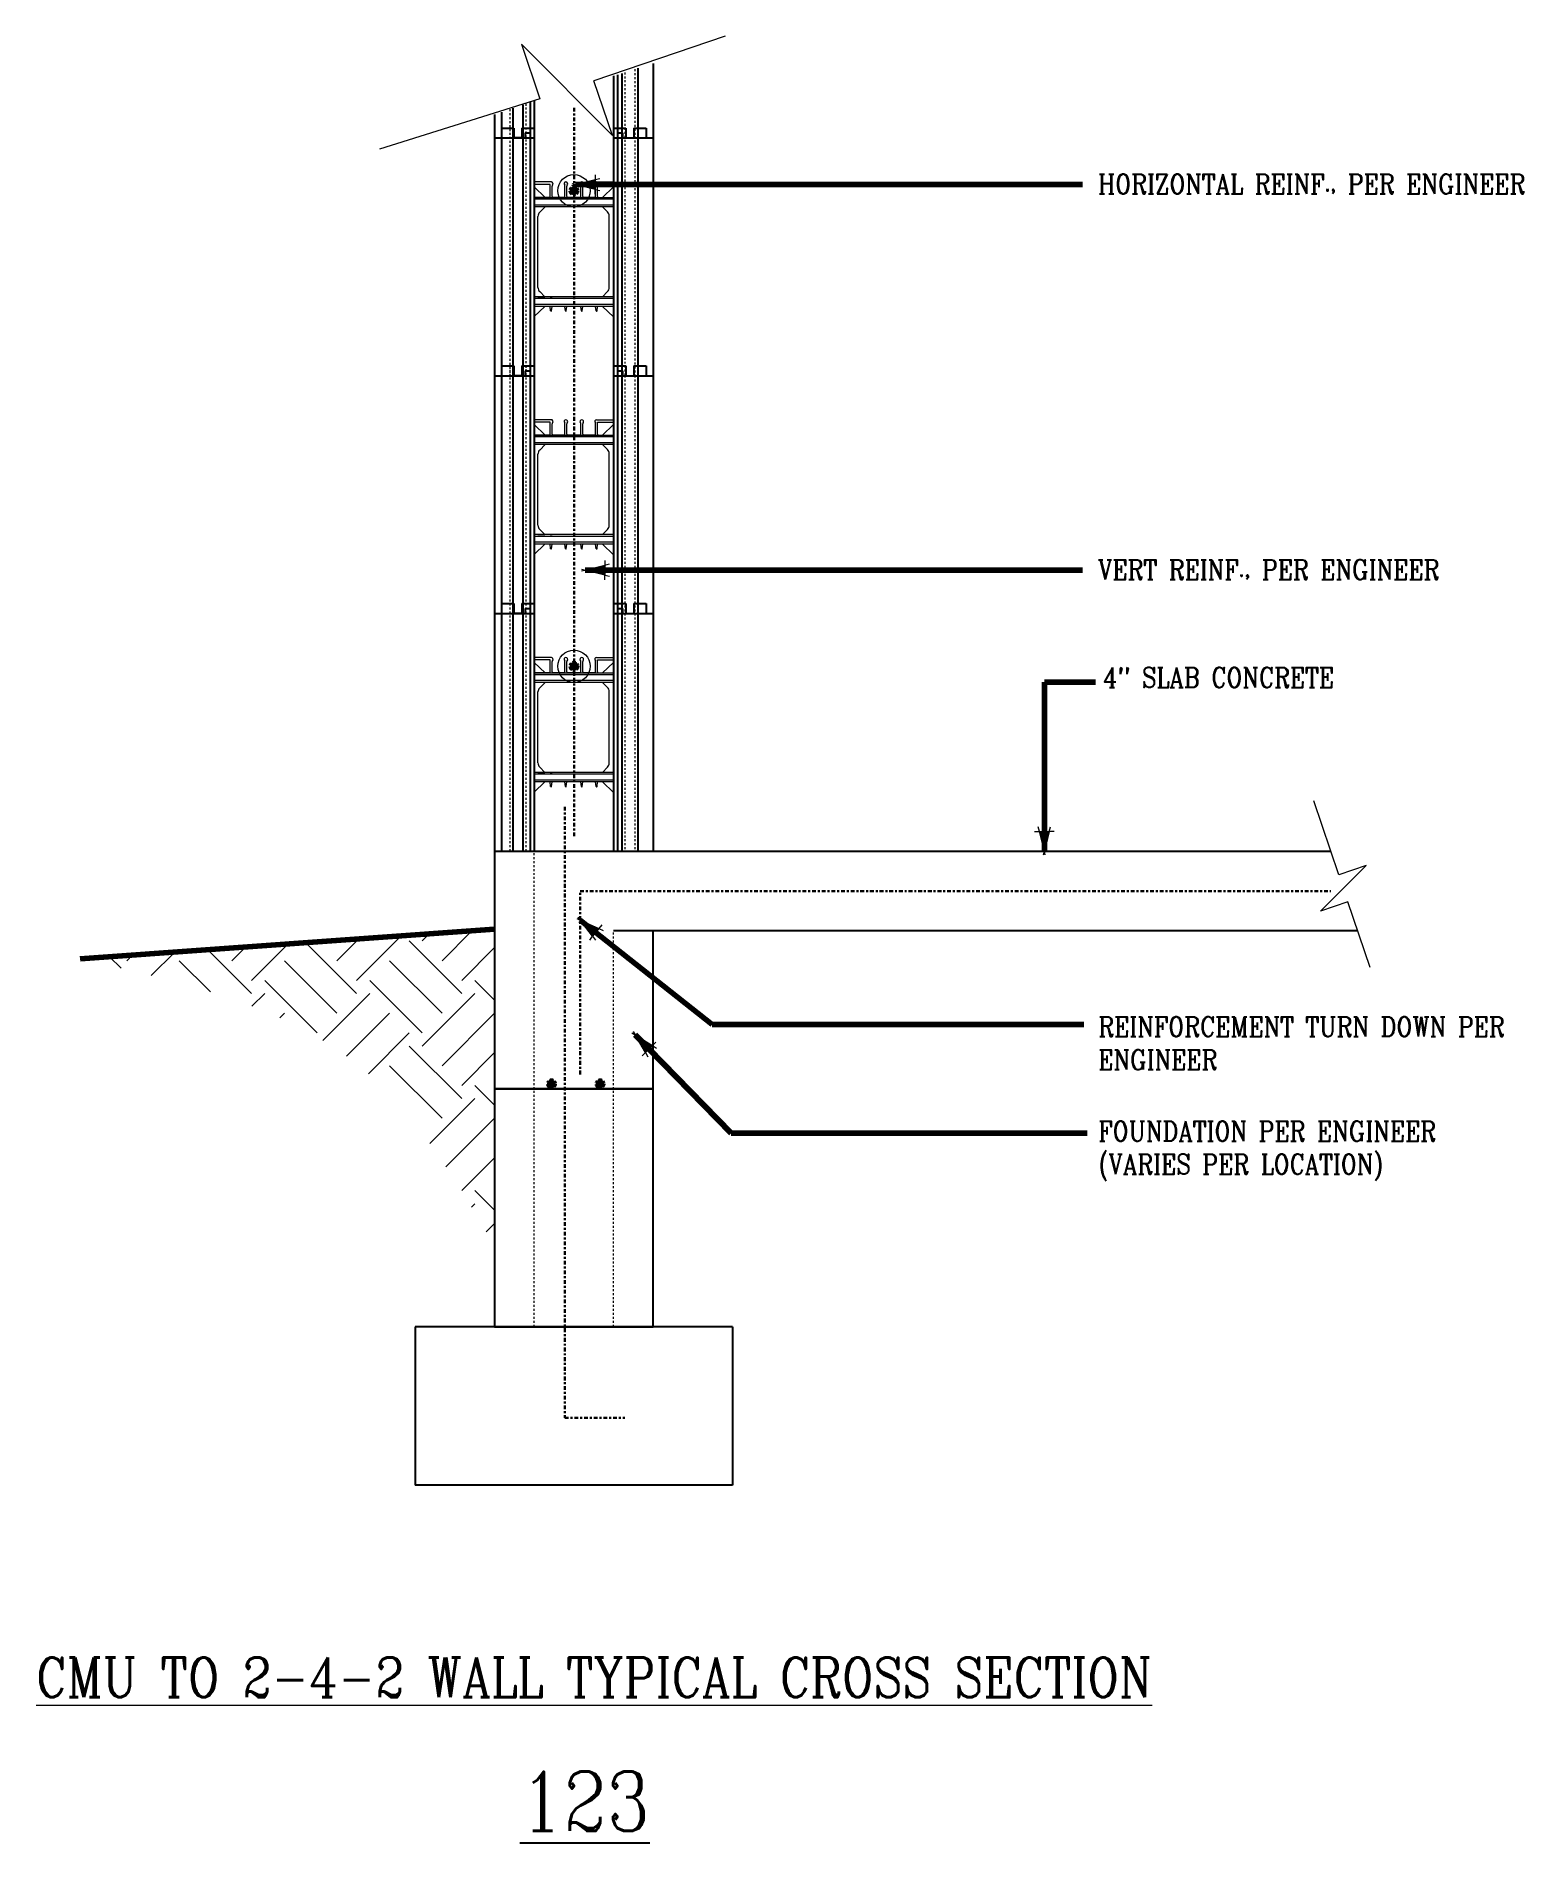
# Model space of a CAD drawing. Header units: inches. Extents: x -70.1 to 4.9, y 148.9 to 240.1.
import ezdxf

# ---------------------------------------------------------------- set-up
doc = ezdxf.new("R2010")
doc.units = ezdxf.units.IN
doc.header["$MEASUREMENT"] = 0
for name, pattern in [('CENTER', [2, 1.25, -0.25, 0.25, -0.25]), ('DASHED2', [0.375, 0.25, -0.125]), ('HIDDEN', [0.375, 0.25, -0.125])]:
    doc.linetypes.add(name, pattern=pattern)
doc.layers.get('Defpoints').update_dxf_attribs({"color": 252})
for name, color, linetype, lineweight in [('A2 Hatch', 8, 'Continuous', 9), ('DETAILS', 7, 'Continuous', 13), ('DIM', 3, 'Continuous', 13), ('GRADE', 5, 'Continuous', 100), ('REBAR', 2, 'CENTER', 30)]:
    doc.layers.add(name, color=color, linetype=linetype, lineweight=lineweight)
doc.styles.add('ARCTEXT', font='arctext.shx', dxfattribs={"width": 0.85})
doc.styles.add('RomanC', font='romanc.shx', dxfattribs={"width": 0.85, "height": 5})
doc.dimstyles.new('ARCTEXT1-4', dxfattribs={"dimtxt": 4, "dimasz": 2, "dimexe": 2, "dimexo": 2, "dimgap": 2, "dimtad": 1, "dimdec": 4, "dimzin": 3, "dimdsep": 46, "dimlunit": 4, "dimtxsty": 'ARCTEXT', "dimblk": 'ARCHTICK', "dimcen": 2, "dimaunit": 1, "dimadec": 0, "dimazin": 0, "dimtfac": 1, "dimtdec": 4, "dimtmove": 2, "dimatfit": 3, "dimldrblk": 'arrow', "dimfxl": 0, "dimtolj": 1, "dimtzin": 0, "dimarcsym": 0})

# ---------------------------------------------------------------- blocks, each defined once
blk = doc.blocks.new('_ArchTick')
at = {"color": 0, "linetype": 'ByBlock', "const_width": 0.15}
blk.add_lwpolyline([(-0.5, -0.5), (0.5, 0.5)], dxfattribs=at)
blk = doc.blocks.new('arrow')
at = {"layer": 'DIM'}
blk.add_hatch(color=253, dxfattribs=at).paths.add_polyline_path([(-2, 0.5), (-2, -0.5), (0, 0)])
at = {"layer": 'DIM', "lineweight": 9}
for points in [[(-2, 0.98), (-2, 0.5), (-2.47, 0.62)], [(0.37, 0.09), (0, 0)], [(0.37, -0.09), (0, 0)], [(-2, -0.98), (-2, -0.5), (-2.47, -0.62)]]:
    blk.add_lwpolyline(points, dxfattribs=at)
at = {"layer": 'DIM', "lineweight": 15}
blk.add_lwpolyline([(0, 0), (-2, -0.5), (-2, 0.5), (0, 0)], dxfattribs=at)

msp = doc.modelspace()

# ---------------------------------------------------------------- hatches: boundary and pattern name
at = {"layer": 'A2 Hatch', "ltscale": 0.15}
h = msp.add_hatch(dxfattribs=at)
h.set_pattern_fill('EARTH', color=256, scale=15, angle=45, style=0)
h.set_pattern_definition([(45, (-8640.0245, 3141.046), (4e-16, 5.3033009), [3.75, -3.75]), (45, (-8641.019, 3142.0405), (4e-16, 5.3033009), [3.75, -3.75]), (45, (-8642.0132, 3143.035), (4e-16, 5.3033009), [3.75, -3.75]), (135, (-8642.0132, 3143.6978), (-5.3033009, 4e-16), [3.75, -3.75]), (135, (-8641.019, 3144.692), (-5.3033009, 4e-16), [3.75, -3.75]), (135, (-8640.0245, 3145.6865), (-5.3033009, 4e-16), [3.75, -3.75])])
edge = h.paths.add_edge_path()
edge.add_line((-47.016, 194.991), (-67.926, 193.503))
edge.add_spline(control_points=[(-67.926, 193.503), (-62.72, 192.32), (-53.643, 190.259), (-48.997, 182.359), (-47.016, 178.991)], knot_values=[0, 0, 0, 0, 15.18061, 26.4642, 26.4642, 26.4642, 26.4642], degree=3, periodic=0)
edge.add_line((-47.016, 178.991), (-47.016, 194.991))
at = {"layer": 'REBAR', "ltscale": 0.15}
h = msp.add_hatch(color=256, dxfattribs=at)
edge = h.paths.add_edge_path()
edge.add_arc((-43.011, 232.267), 0.224, 0, 360)
h = msp.add_hatch(color=256, dxfattribs=at)
edge = h.paths.add_edge_path()
edge.add_arc((-43.011, 208.267), 0.224, 0, 360)
h = msp.add_hatch(color=256, dxfattribs=at)
edge = h.paths.add_edge_path()
edge.add_arc((-44.146, 187.193), 0.224, 0, 360)
h = msp.add_hatch(color=256, dxfattribs=at)
edge = h.paths.add_edge_path()
edge.add_arc((-41.692, 187.193), 0.224, 0, 360)

# ---------------------------------------------------------------- linework, layer by layer
at = {"color": 1}
for p, q in [((-41.016, 238.06), (-41.016, 222.933)), ((-40.816, 238.123), (-40.816, 222.933)), ((-40.601, 238.19), (-40.601, 222.933)), ((-39.781, 238.447), (-39.781, 222.933)), ((-39.016, 238.686), (-39.016, 222.933)), ((-46.666, 236.241), (-46.666, 222.933)), ((-46.091, 236.436), (-46.091, 222.933)), ((-45.591, 236.606), (-45.591, 222.933)), ((-45.216, 236.733), (-45.216, 222.933)), ((-45.016, 236.801), (-45.016, 222.933)), ((-47.016, 236.123), (-47.016, 222.933)), ((-46.666, 235.433), (-46.041, 235.433)), ((-46.041, 235.433), (-46.041, 234.933)), ((-45.641, 235.433), (-45.641, 234.933)), ((-45.641, 235.433), (-45.016, 235.433)), ((-41.016, 235.433), (-40.391, 235.433)), ((-40.391, 235.433), (-40.391, 234.933)), ((-39.991, 235.433), (-39.991, 234.933)), ((-39.991, 235.433), (-39.366, 235.433)), ((-39.366, 235.433), (-39.366, 234.933)), ((-47.016, 234.933), (-45.466, 234.933)), ((-47.016, 234.933), (-45.016, 234.933)), ((-45.591, 234.933), (-46.091, 234.933)), ((-45.466, 235.183), (-45.466, 234.933)), ((-45.466, 235.183), (-45.216, 235.183)), ((-45.216, 234.933), (-45.016, 234.933)), ((-41.016, 234.933), (-40.816, 234.933)), ((-41.016, 234.933), (-39.016, 234.933)), ((-40.816, 235.183), (-40.566, 235.183)), ((-40.601, 234.933), (-39.016, 234.933)), ((-40.566, 235.183), (-40.566, 234.933)), ((-46.666, 223.433), (-46.041, 223.433)), ((-46.666, 223.433), (-46.666, 210.933)), ((-46.091, 223.433), (-46.091, 210.933)), ((-46.041, 223.433), (-46.041, 222.933)), ((-45.641, 223.433), (-45.641, 222.933)), ((-45.641, 223.433), (-45.016, 223.433)), ((-45.591, 223.433), (-45.591, 210.933)), ((-45.016, 223.433), (-45.016, 210.933)), ((-41.016, 223.433), (-41.016, 210.933)), ((-41.016, 223.433), (-40.391, 223.433)), ((-40.391, 223.433), (-40.391, 222.933)), ((-39.991, 223.433), (-39.991, 222.933)), ((-39.991, 223.433), (-39.366, 223.433)), ((-39.366, 223.433), (-39.366, 222.933)), ((-47.016, 222.933), (-47.016, 210.933)), ((-47.016, 222.933), (-45.466, 222.933)), ((-47.016, 222.933), (-45.016, 222.933)), ((-45.591, 222.933), (-46.091, 222.933)), ((-45.466, 223.183), (-45.466, 222.933)), ((-45.466, 223.183), (-45.216, 223.183)), ((-45.216, 223.183), (-45.216, 210.933)), ((-45.216, 222.933), (-45.016, 222.933)), ((-41.016, 222.933), (-40.816, 222.933)), ((-41.016, 222.933), (-39.016, 222.933)), ((-40.816, 223.183), (-40.816, 210.933)), ((-40.816, 223.183), (-40.566, 223.183)), ((-40.601, 222.933), (-39.016, 222.933)), ((-40.601, 222.933), (-40.601, 210.933)), ((-40.566, 223.183), (-40.566, 222.933)), ((-39.781, 222.933), (-39.781, 210.933)), ((-39.016, 222.933), (-39.016, 210.933)), ((-47.016, 210.933), (-47.016, 198.933)), ((-47.016, 210.933), (-45.466, 210.933)), ((-47.016, 210.933), (-45.016, 210.933)), ((-46.666, 211.433), (-46.041, 211.433)), ((-46.666, 211.433), (-46.666, 198.933)), ((-46.091, 211.433), (-46.091, 198.933)), ((-45.591, 210.933), (-46.091, 210.933)), ((-46.041, 211.433), (-46.041, 210.933)), ((-45.641, 211.433), (-45.641, 210.933)), ((-45.641, 211.433), (-45.016, 211.433)), ((-45.591, 211.433), (-45.591, 198.933)), ((-45.466, 211.183), (-45.466, 210.933)), ((-45.466, 211.183), (-45.216, 211.183)), ((-45.216, 211.183), (-45.216, 198.933)), ((-45.216, 210.933), (-45.016, 210.933)), ((-45.016, 211.433), (-45.016, 198.933)), ((-41.016, 211.433), (-41.016, 198.933)), ((-41.016, 211.433), (-40.391, 211.433)), ((-41.016, 210.933), (-40.816, 210.933)), ((-41.016, 210.933), (-39.016, 210.933)), ((-40.816, 211.183), (-40.816, 198.933)), ((-40.816, 211.183), (-40.566, 211.183)), ((-40.601, 210.933), (-39.016, 210.933)), ((-40.601, 210.933), (-40.601, 198.933)), ((-40.566, 211.183), (-40.566, 210.933)), ((-40.391, 211.433), (-40.391, 210.933)), ((-39.991, 211.433), (-39.991, 210.933)), ((-39.991, 211.433), (-39.366, 211.433)), ((-39.781, 210.933), (-39.781, 198.933)), ((-39.366, 211.433), (-39.366, 210.933)), ((-39.016, 210.933), (-39.016, 198.933)), ((-45.016, 198.933), (-43.016, 198.933))]:
    msp.add_line(p, q, dxfattribs=at)
at = {"color": 1, "linetype": 'HIDDEN', "ltscale": 0.02}
for p, q in [((-46.666, 235.433), (-46.041, 235.433)), ((-46.041, 235.433), (-46.041, 234.933)), ((-45.641, 235.433), (-45.641, 234.933)), ((-45.641, 235.433), (-45.016, 235.433)), ((-41.016, 235.433), (-40.391, 235.433)), ((-40.391, 235.433), (-40.391, 234.933)), ((-39.991, 235.433), (-39.991, 234.933)), ((-39.991, 235.433), (-39.366, 235.433)), ((-39.366, 235.433), (-39.366, 234.933)), ((-40.816, 235.183), (-40.566, 235.183)), ((-40.566, 235.183), (-40.566, 234.933)), ((-46.666, 223.433), (-46.041, 223.433)), ((-46.041, 223.433), (-46.041, 222.933)), ((-45.641, 223.433), (-45.641, 222.933)), ((-45.641, 223.433), (-45.016, 223.433)), ((-41.016, 223.433), (-40.391, 223.433)), ((-40.391, 223.433), (-40.391, 222.933)), ((-39.991, 223.433), (-39.991, 222.933)), ((-39.991, 223.433), (-39.366, 223.433)), ((-39.366, 223.433), (-39.366, 222.933)), ((-40.816, 223.183), (-40.566, 223.183)), ((-40.566, 223.183), (-40.566, 222.933)), ((-46.666, 211.433), (-46.041, 211.433)), ((-46.041, 211.433), (-46.041, 210.933)), ((-45.641, 211.433), (-45.641, 210.933)), ((-45.641, 211.433), (-45.016, 211.433)), ((-41.016, 211.433), (-40.391, 211.433)), ((-40.816, 211.183), (-40.566, 211.183)), ((-40.566, 211.183), (-40.566, 210.933)), ((-40.391, 211.433), (-40.391, 210.933)), ((-39.991, 211.433), (-39.991, 210.933)), ((-39.991, 211.433), (-39.366, 211.433)), ((-39.366, 211.433), (-39.366, 210.933))]:
    msp.add_line(p, q, dxfattribs=at)
at = {"ltscale": 0.15}
for p, q in [((-46.041, 234.933), (-45.641, 234.933)), ((-46.041, 222.933), (-45.641, 222.933)), ((-46.041, 210.933), (-45.641, 210.933)), ((-47.016, 198.933), (-39.016, 198.933)), ((-45.016, 198.933), (-4.821, 198.933)), ((-41.016, 194.933), (-3.464, 194.933)), ((-35.016, 174.933), (-51.016, 174.933)), ((-51.016, 174.933), (-51.016, 166.933)), ((-35.016, 174.933), (-35.016, 166.933)), ((-35.016, 166.933), (-51.016, 166.933))]:
    msp.add_line(p, q, dxfattribs=at)
msp.add_lwpolyline([(-47.016, 198.933), (-47.016, 186.933), (-39.016, 186.933), (-39.016, 194.933)], dxfattribs=at)
msp.add_lwpolyline([(-47.016, 174.933), (-39.016, 174.933), (-39.016, 186.933), (-47.016, 186.933)], close=True, dxfattribs=at)
at = {"layer": 'A2 Hatch', "linetype": 'DASHED2', "ltscale": 0.15}
for p, q in [((-40.441, 238.24), (-40.441, 222.933)), ((-39.941, 238.397), (-39.941, 222.933)), ((-46.251, 236.382), (-46.251, 222.933)), ((-45.431, 236.66), (-45.431, 222.933)), ((-46.251, 223.433), (-46.251, 210.933)), ((-45.431, 223.433), (-45.431, 210.933)), ((-40.441, 222.933), (-40.441, 210.933)), ((-39.941, 222.933), (-39.941, 210.933)), ((-46.251, 211.433), (-46.251, 198.933)), ((-45.431, 211.433), (-45.431, 198.933)), ((-40.441, 210.933), (-40.441, 198.933)), ((-39.941, 210.933), (-39.941, 198.933))]:
    msp.add_line(p, q, dxfattribs=at)
at = {"layer": 'A2 Hatch', "linetype": 'HIDDEN', "ltscale": 0.15}
for p, q in [((-45.016, 186.933), (-45.016, 198.933)), ((-41.016, 186.933), (-41.016, 194.933)), ((-45.016, 174.933), (-45.016, 186.933)), ((-41.016, 174.933), (-41.016, 186.933))]:
    msp.add_line(p, q, dxfattribs=at)
at = {"layer": 'A2 Hatch', "ltscale": 0.15}
for centre in [(-43.011, 232.267), (-43.011, 208.267)]:
    msp.add_circle(centre, 0.816, dxfattribs=at)
at = {"layer": 'DETAILS', "color": 6, "lineweight": 20}
for p, q in [((-44.148, 232.712), (-45.016, 232.712)), ((-44.216, 232.587), (-45.016, 232.587)), ((-44.216, 231.983), (-44.216, 232.587)), ((-41.866, 232.712), (-41.016, 232.712)), ((-41.816, 231.983), (-41.816, 232.587)), ((-41.816, 232.587), (-41.016, 232.587)), ((-44.466, 231.933), (-45.016, 232.463)), ((-45.016, 231.933), (-44.466, 231.933)), ((-44.266, 231.933), (-45.016, 231.933)), ((-45.016, 231.933), (-41.016, 231.933)), ((-41.016, 231.843), (-45.016, 231.843)), ((-44.266, 231.933), (-44.066, 231.933)), ((-44.116, 231.983), (-44.116, 232.501)), ((-43.516, 231.933), (-44.066, 231.933)), ((-43.516, 231.933), (-43.316, 231.933)), ((-43.466, 231.983), (-43.466, 232.501)), ((-43.366, 231.983), (-43.366, 232.501)), ((-42.716, 231.933), (-43.316, 231.933)), ((-42.716, 231.933), (-42.516, 231.933)), ((-42.666, 231.983), (-42.666, 232.501)), ((-42.566, 231.983), (-42.566, 232.501)), ((-41.966, 231.933), (-42.516, 231.933)), ((-41.966, 231.933), (-41.766, 231.933)), ((-41.916, 231.983), (-41.916, 232.501)), ((-41.766, 231.933), (-41.566, 231.933)), ((-41.566, 231.933), (-41.016, 232.463)), ((-41.016, 231.543), (-45.016, 231.543)), ((-41.016, 231.453), (-45.016, 231.453)), ((-44.826, 227.387), (-44.826, 230.969)), ((-44.466, 231.453), (-44.739, 231.181)), ((-41.566, 231.453), (-41.314, 231.201)), ((-41.226, 227.387), (-41.226, 230.989)), ((-44.476, 226.913), (-44.739, 227.175)), ((-41.576, 226.913), (-41.314, 227.175)), ((-41.016, 226.913), (-45.016, 226.913)), ((-41.016, 226.823), (-45.016, 226.823)), ((-41.016, 226.523), (-45.016, 226.523)), ((-41.016, 226.433), (-45.016, 226.433)), ((-44.476, 226.433), (-45.016, 225.912)), ((-44.826, 226.913), (-44.476, 226.913)), ((-44.216, 226.913), (-44.116, 226.913)), ((-44.186, 226.199), (-44.216, 226.433)), ((-44.147, 226.199), (-44.116, 226.433)), ((-43.436, 226.199), (-43.466, 226.433)), ((-43.397, 226.199), (-43.366, 226.433)), ((-42.636, 226.199), (-42.666, 226.433)), ((-42.597, 226.199), (-42.566, 226.433)), ((-41.886, 226.199), (-41.916, 226.433)), ((-41.847, 226.199), (-41.816, 226.433)), ((-41.576, 226.433), (-41.016, 225.899)), ((-44.148, 220.712), (-45.016, 220.712)), ((-41.866, 220.712), (-41.016, 220.712)), ((-44.216, 220.587), (-45.016, 220.587)), ((-44.466, 219.933), (-45.016, 220.463)), ((-45.016, 219.933), (-44.466, 219.933)), ((-44.266, 219.933), (-45.016, 219.933)), ((-45.016, 219.933), (-41.016, 219.933)), ((-41.016, 219.843), (-45.016, 219.843)), ((-44.266, 219.933), (-44.066, 219.933)), ((-44.216, 219.983), (-44.216, 220.587)), ((-44.116, 219.983), (-44.116, 220.501)), ((-43.516, 219.933), (-44.066, 219.933)), ((-43.516, 219.933), (-43.316, 219.933)), ((-43.466, 219.983), (-43.466, 220.501)), ((-43.366, 219.983), (-43.366, 220.501)), ((-42.716, 219.933), (-43.316, 219.933)), ((-42.716, 219.933), (-42.516, 219.933)), ((-42.666, 219.983), (-42.666, 220.501)), ((-42.566, 219.983), (-42.566, 220.501)), ((-41.966, 219.933), (-42.516, 219.933)), ((-41.966, 219.933), (-41.766, 219.933)), ((-41.916, 219.983), (-41.916, 220.501)), ((-41.816, 219.983), (-41.816, 220.587)), ((-41.816, 220.587), (-41.016, 220.587)), ((-41.766, 219.933), (-41.566, 219.933)), ((-41.566, 219.933), (-41.016, 220.463)), ((-41.016, 219.543), (-45.016, 219.543)), ((-41.016, 219.453), (-45.016, 219.453)), ((-44.826, 215.387), (-44.826, 218.969)), ((-44.466, 219.453), (-44.739, 219.181)), ((-41.566, 219.453), (-41.314, 219.201)), ((-41.226, 215.387), (-41.226, 218.989)), ((-41.016, 214.913), (-45.016, 214.913)), ((-41.016, 214.823), (-45.016, 214.823)), ((-41.016, 214.523), (-45.016, 214.523)), ((-41.016, 214.433), (-45.016, 214.433)), ((-44.476, 214.433), (-45.016, 213.912)), ((-44.826, 214.913), (-44.476, 214.913)), ((-44.476, 214.913), (-44.739, 215.175)), ((-44.216, 214.913), (-44.116, 214.913)), ((-44.186, 214.199), (-44.216, 214.433)), ((-44.147, 214.199), (-44.116, 214.433)), ((-43.436, 214.199), (-43.466, 214.433)), ((-43.397, 214.199), (-43.366, 214.433)), ((-42.636, 214.199), (-42.666, 214.433)), ((-42.597, 214.199), (-42.566, 214.433)), ((-41.886, 214.199), (-41.916, 214.433)), ((-41.847, 214.199), (-41.816, 214.433)), ((-41.576, 214.913), (-41.314, 215.175)), ((-41.576, 214.433), (-41.016, 213.899)), ((-44.148, 208.712), (-45.016, 208.712)), ((-44.216, 208.587), (-45.016, 208.587)), ((-44.466, 207.933), (-45.016, 208.463)), ((-45.016, 207.933), (-44.466, 207.933)), ((-44.266, 207.933), (-45.016, 207.933)), ((-45.016, 207.933), (-41.016, 207.933)), ((-44.266, 207.933), (-44.066, 207.933)), ((-44.216, 207.983), (-44.216, 208.587)), ((-44.116, 207.983), (-44.116, 208.501)), ((-43.516, 207.933), (-44.066, 207.933)), ((-43.516, 207.933), (-43.316, 207.933)), ((-43.466, 207.983), (-43.466, 208.501)), ((-43.366, 207.983), (-43.366, 208.501)), ((-42.716, 207.933), (-43.316, 207.933)), ((-42.716, 207.933), (-42.516, 207.933)), ((-42.666, 207.983), (-42.666, 208.501)), ((-42.566, 207.983), (-42.566, 208.501)), ((-41.966, 207.933), (-42.516, 207.933)), ((-41.966, 207.933), (-41.766, 207.933)), ((-41.916, 207.983), (-41.916, 208.501)), ((-41.866, 208.712), (-41.016, 208.712)), ((-41.816, 207.983), (-41.816, 208.587)), ((-41.816, 208.587), (-41.016, 208.587)), ((-41.766, 207.933), (-41.566, 207.933)), ((-41.566, 207.933), (-41.016, 208.463)), ((-41.016, 207.843), (-45.016, 207.843)), ((-41.016, 207.543), (-45.016, 207.543)), ((-41.016, 207.453), (-45.016, 207.453)), ((-44.466, 207.453), (-44.739, 207.181)), ((-41.566, 207.453), (-41.314, 207.201)), ((-44.826, 203.387), (-44.826, 206.969)), ((-41.226, 203.387), (-41.226, 206.989)), ((-41.016, 202.913), (-45.016, 202.913)), ((-41.016, 202.823), (-45.016, 202.823)), ((-41.016, 202.523), (-45.016, 202.523)), ((-41.016, 202.433), (-45.016, 202.433)), ((-44.476, 202.433), (-45.016, 201.912)), ((-44.826, 202.913), (-44.476, 202.913)), ((-44.476, 202.913), (-44.739, 203.175)), ((-44.216, 202.913), (-44.116, 202.913)), ((-44.186, 202.199), (-44.216, 202.433)), ((-44.147, 202.199), (-44.116, 202.433)), ((-43.436, 202.199), (-43.466, 202.433)), ((-43.397, 202.199), (-43.366, 202.433)), ((-42.636, 202.199), (-42.666, 202.433)), ((-42.597, 202.199), (-42.566, 202.433)), ((-41.886, 202.199), (-41.916, 202.433)), ((-41.847, 202.199), (-41.816, 202.433)), ((-41.576, 202.913), (-41.314, 203.175)), ((-41.576, 202.433), (-41.016, 201.899))]:
    msp.add_line(p, q, dxfattribs=at)
for centre, radius, start, end in [((-44.154, 232.621), 0.0912, 307.48633, 93.47657), ((-44.055, 232.505), 0.0619, 134.99032, 183.92634), ((-43.416, 232.619), 0.0936, 311.72787, 228.27213), ((-43.566, 232.501), 0.1, 0, 28.69724), ((-43.266, 232.501), 0.1, 151.30276, 180), ((-42.616, 232.619), 0.0936, 311.72787, 228.27213), ((-42.766, 232.501), 0.1, 0, 28.69724), ((-42.466, 232.501), 0.1, 151.30276, 180), ((-41.866, 232.619), 0.0936, 90, 228.27204), ((-42.029, 232.498), 0.112, 1.59973, 27.09751), ((-44.266, 231.983), 0.05, 270, 0), ((-44.066, 231.983), 0.05, 180, 270), ((-43.516, 231.983), 0.05, 270, 0), ((-43.316, 231.983), 0.05, 180, 270), ((-42.716, 231.983), 0.05, 270, 0), ((-42.516, 231.983), 0.05, 180, 270), ((-41.966, 231.983), 0.05, 270, 0), ((-41.766, 231.983), 0.05, 180, 270), ((-44.526, 230.969), 0.3, 135, 180), ((-41.526, 230.989), 0.3, 0, 45), ((-44.526, 227.387), 0.3, 180, 225), ((-41.526, 227.387), 0.3, 315, 0), ((-44.166, 226.203), 0.02, 191.30993, 348.69007), ((-43.416, 226.203), 0.02, 191.30993, 348.69007), ((-42.616, 226.203), 0.02, 191.30993, 348.69007), ((-41.866, 226.203), 0.02, 191.30993, 348.69007), ((-44.154, 220.621), 0.0912, 307.48633, 93.47657), ((-43.416, 220.619), 0.0936, 311.72787, 228.27213), ((-42.616, 220.619), 0.0936, 311.72787, 228.27213), ((-41.866, 220.619), 0.0936, 90, 228.27204), ((-44.266, 219.983), 0.05, 270, 0), ((-44.055, 220.505), 0.0619, 134.99032, 183.92634), ((-44.066, 219.983), 0.05, 180, 270), ((-43.516, 219.983), 0.05, 270, 0), ((-43.566, 220.501), 0.1, 0, 28.69724), ((-43.266, 220.501), 0.1, 151.30276, 180), ((-43.316, 219.983), 0.05, 180, 270), ((-42.716, 219.983), 0.05, 270, 0), ((-42.766, 220.501), 0.1, 0, 28.69724), ((-42.466, 220.501), 0.1, 151.30276, 180), ((-42.516, 219.983), 0.05, 180, 270), ((-41.966, 219.983), 0.05, 270, 0), ((-42.029, 220.498), 0.112, 1.59973, 27.09751), ((-41.766, 219.983), 0.05, 180, 270), ((-44.526, 218.969), 0.3, 135, 180), ((-41.526, 218.989), 0.3, 0, 45), ((-44.526, 215.387), 0.3, 180, 225), ((-41.526, 215.387), 0.3, 315, 0), ((-44.166, 214.203), 0.02, 191.30993, 348.69007), ((-43.416, 214.203), 0.02, 191.30993, 348.69007), ((-42.616, 214.203), 0.02, 191.30993, 348.69007), ((-41.866, 214.203), 0.02, 191.30993, 348.69007), ((-44.266, 207.983), 0.05, 270, 0), ((-44.154, 208.621), 0.0912, 307.48633, 93.47657), ((-44.055, 208.505), 0.0619, 134.99032, 183.92634), ((-44.066, 207.983), 0.05, 180, 270), ((-43.516, 207.983), 0.05, 270, 0), ((-43.416, 208.619), 0.0936, 311.72787, 228.27213), ((-43.566, 208.501), 0.1, 0, 28.69724), ((-43.266, 208.501), 0.1, 151.30276, 180), ((-43.316, 207.983), 0.05, 180, 270), ((-42.716, 207.983), 0.05, 270, 0), ((-42.616, 208.619), 0.0936, 311.72787, 228.27213), ((-42.766, 208.501), 0.1, 0, 28.69724), ((-42.466, 208.501), 0.1, 151.30276, 180), ((-42.516, 207.983), 0.05, 180, 270), ((-41.966, 207.983), 0.05, 270, 0), ((-41.866, 208.619), 0.0936, 90, 228.27204), ((-42.029, 208.498), 0.112, 1.59973, 27.09751), ((-41.766, 207.983), 0.05, 180, 270), ((-44.526, 206.969), 0.3, 135, 180), ((-41.526, 206.989), 0.3, 0, 45), ((-44.526, 203.387), 0.3, 180, 225), ((-41.526, 203.387), 0.3, 315, 0), ((-44.166, 202.203), 0.02, 191.30993, 348.69007), ((-43.416, 202.203), 0.02, 191.30993, 348.69007), ((-42.616, 202.203), 0.02, 191.30993, 348.69007), ((-41.866, 202.203), 0.02, 191.30993, 348.69007)]:
    msp.add_arc(centre, radius, start, end, dxfattribs=at)
at = {"layer": 'DIM'}
for p, q in [((-35.378, 240.07), (-42.005, 237.822)), ((-45.665, 239.659), (-44.729, 236.899)), ((-41.069, 235.062), (-45.665, 239.659)), ((-41.069, 235.062), (-42.005, 237.822)), ((-44.729, 236.899), (-52.819, 234.367))]:
    msp.add_line(p, q, dxfattribs=at)
msp.add_lwpolyline([(-2.832, 193.068), (-3.956, 196.381), (-5.336, 195.913), (-3.038, 198.211), (-4.418, 197.743), (-5.683, 201.476)], dxfattribs=at)
at = {"layer": 'GRADE', "ltscale": 0.15}
msp.add_line((-47.016, 194.991), (-67.926, 193.503), dxfattribs=at)
at = {"layer": 'REBAR', "ltscale": 0.15}
for p, q in [((-43.003, 199.698), (-43.003, 236.443)), ((-43.471, 201.179), (-43.471, 170.341)), ((-42.697, 196.911), (-4.821, 196.911)), ((-42.697, 187.671), (-42.697, 196.911)), ((-43.471, 170.341), (-40.435, 170.341))]:
    msp.add_line(p, q, dxfattribs=at)
for centre in [(-43.011, 232.267), (-43.011, 208.267), (-44.146, 187.193), (-41.692, 187.193)]:
    msp.add_circle(centre, 0.224, dxfattribs=at)

# ---------------------------------------------------------------- texts
at = {"layer": 'Defpoints', "insert": (-42.458, 152.485), "char_height": 3, "width": 90.08, "attachment_point": 2, "style": 'RomanC'}
msp.add_mtext('{\\L123\\P}\\P            ', dxfattribs=at)
at = {"layer": 'DIM', "color": 3, "char_height": 1, "width": 22.68955, "attachment_point": 1, "style": 'RomanC'}
for s, insert in [('HORIZONTAL REINF., PER ENGINEER', (-16.57, 233.108)), ('VERT REINF., PER ENGINEER', (-16.57, 213.647)), ('4" SLAB CONCRETE', (-16.316, 208.204)), ('REINFORCEMENT TURN DOWN PER ENGINEER', (-16.554, 190.578)), ('FOUNDATION PER ENGINEER (VARIES PER LOCATION)', (-16.554, 185.303))]:
    msp.add_mtext(s, dxfattribs=dict(at, insert=insert))
at = {"layer": 'DIM', "insert": (-41.99, 158.238), "char_height": 2, "width": 90.08, "attachment_point": 2, "style": 'RomanC'}
msp.add_mtext('{\\LCMU TO 2-4-2 WALL TYPICAL CROSS SECTION}', dxfattribs=at)

# ---------------------------------------------------------------- leaders
at = {"layer": 'DIM'}
for points, override in [([(-42.935, 232.583), (-32.503, 232.583), (-17.348, 232.583)], {"dimasz": 0.5, "dimtad": 0, "dimlwd": 65535}), ([(-42.449, 213.122), (-32.503, 213.123), (-17.348, 213.123)], {"dimasz": 0.5, "dimtad": 0, "dimlwd": 65535}), ([(-19.273, 198.933), (-19.273, 207.464), (-16.695, 207.464)], {"dimasz": 0.5, "dimtad": 0, "dimlwd": 65535}), ([(-42.697, 195.455), (-36.036, 190.18), (-17.288, 190.18)], {"dimasz": 0.5, "dimtad": 0, "dimlwd": 65535}), ([(-39.923, 189.664), (-35.075, 184.695), (-17.116, 184.695)], {"dimasz": 0.5, "dimgap": 2, "dimtad": 0, "dimlwd": 65535})]:
    msp.add_leader(points, dimstyle='ARCTEXT1-4', override=override, dxfattribs=at)

doc.saveas('drawing.dxf')
